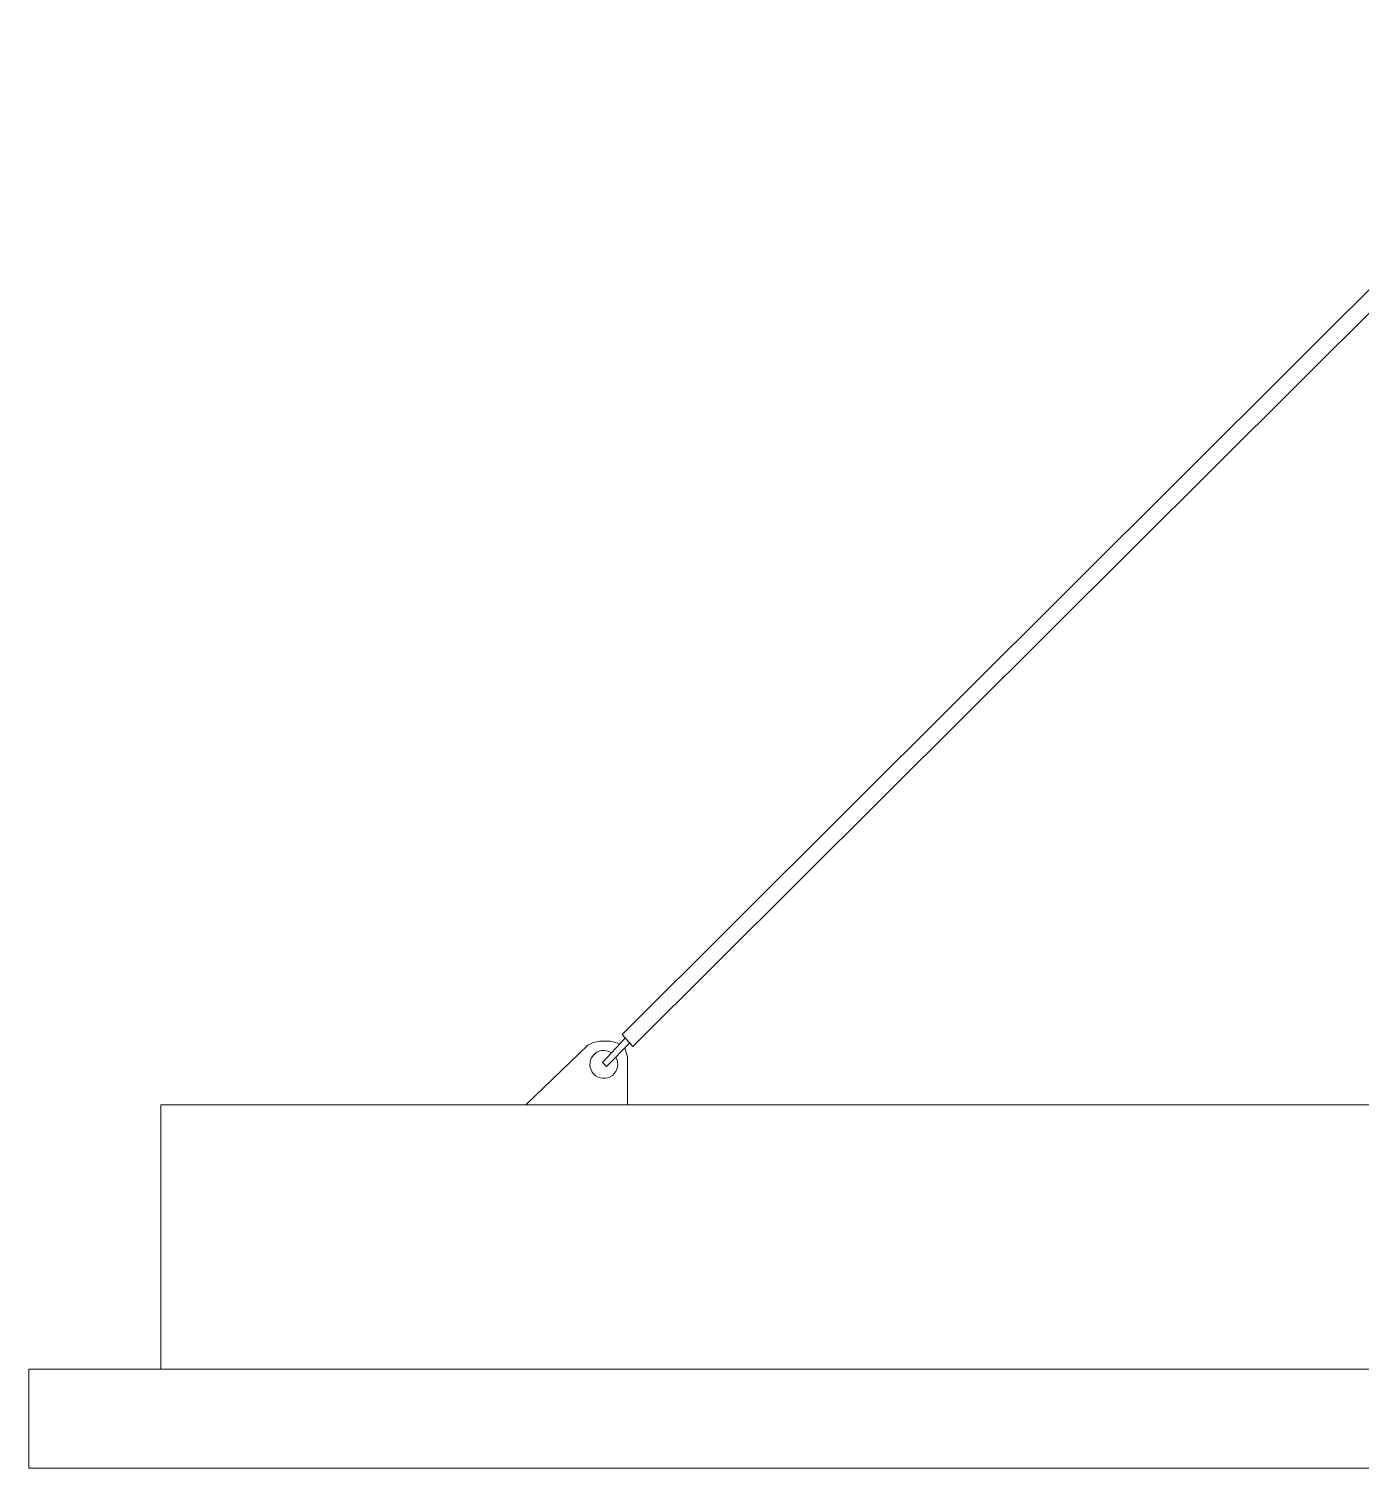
# Model space of a CAD drawing. Header units: inches. Extents: x 5 to 516, y -193 to 129.
# Drawn here: x 22.432 to 25.792, y -54.616 to -50.986 of the extents above; entities that cross this region are included whole.
import ezdxf

# ---------------------------------------------------------------- set-up
doc = ezdxf.new("R2010")
doc.units = ezdxf.units.IN
doc.header["$MEASUREMENT"] = 0
doc.layers.add('PDF4_Geometry', color=7, linetype='Continuous')

msp = doc.modelspace()

# ---------------------------------------------------------------- linework, layer by layer
at = {"layer": 'PDF4_Geometry', "lineweight": 15}
for points in [[(23.9554115, -53.5529815), (23.9287448, -53.5229815), (26.4720783, -50.9863146)], [(23.9554104, -53.5529836), (26.4720772, -51.0463168)], [(23.8420885, -53.549647), (23.8554218, -53.5429804), (23.8720885, -53.539647), (23.8987551, -53.539647)], [(23.935418, -53.5329844), (23.8787513, -53.5929844), (23.8887513, -53.6029844)], [(23.8987562, -53.5396441), (23.9220895, -53.5463107)], [(23.685418, -53.6996511), (23.8420847, -53.5496511)], [(23.8887464, -53.602985), (23.9487464, -53.542985)], [(23.935418, -53.5563134), (23.9420847, -53.5796468)], [(23.9420776, -53.5796492), (23.9420776, -53.6996492)], [(22.7654146, -54.3663178), (22.7654146, -53.6996511), (26.4720817, -53.6996511)], [(26.47208, -54.3663178), (22.4320796, -54.3663178), (22.4320796, -54.6163179), (26.47208, -54.6163179)]]:
    msp.add_lwpolyline(points, dxfattribs=at)
msp.add_arc((23.882089, -53.5978784), 0.0351042, 57.6390624, 31.2844929, dxfattribs=at)

doc.saveas('drawing.dxf')
